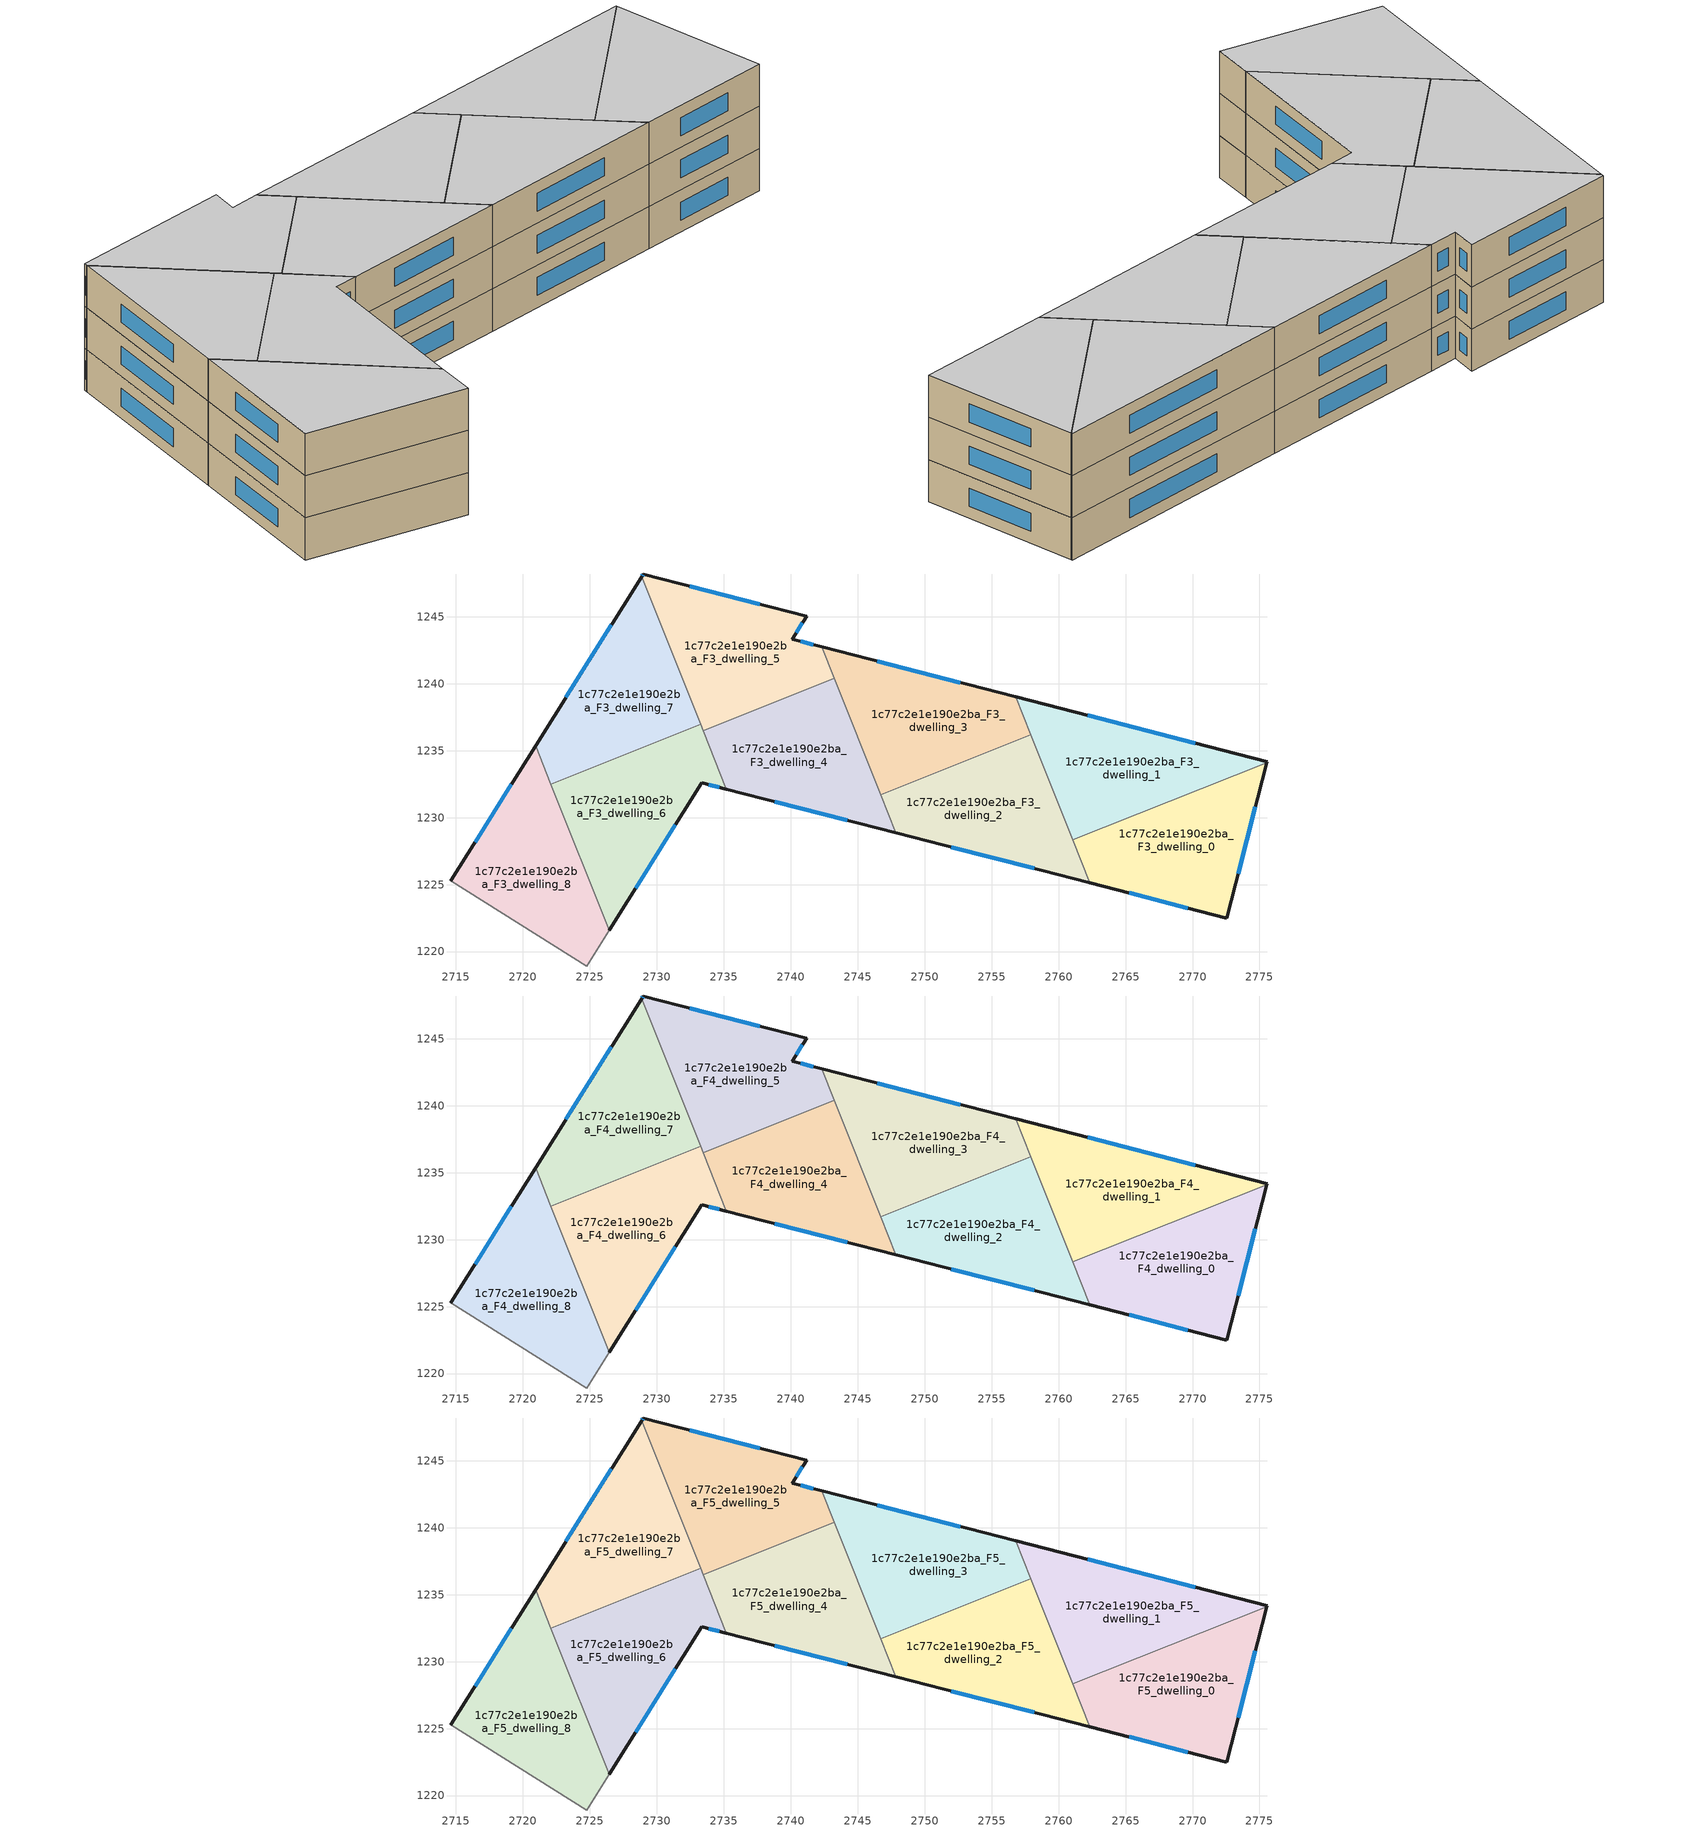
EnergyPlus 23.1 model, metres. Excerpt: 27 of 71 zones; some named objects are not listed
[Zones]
1c77c2e1e190e2ba_F3_dwelling_0
 floor to 1c77c2e1e190e2ba_F2_dwelling_0 (EU_floor_Construction): 2775.56,1234.12 2772.56,1222.5 2762.34,1225.14 2761.06,1228.34 z9
 wall outside (EU_wall_Construction): 2762.34,1225.14 2772.56,1222.5 2775.56,1234.12 z9:12
 wall to 1c77c2e1e190e2ba_F3_dwelling_1 (EU_wall_Construction): 2775.56,1234.12 2761.06,1228.34 z9:12
 wall to 1c77c2e1e190e2ba_F3_dwelling_2 (EU_wall_Construction): 2761.06,1228.34 2762.34,1225.14 z9:12
 window (EU_Window_Construction): 2773.42,1225.82 2774.7,1230.8 / 2765.26,1224.38 2769.64,1223.25 z9.86:11.14
1c77c2e1e190e2ba_F3_dwelling_1
 floor to 1c77c2e1e190e2ba_F2_dwelling_1 (EU_floor_Construction): 2775.57,1234.17 2775.56,1234.12 2761.06,1228.34 2756.81,1239.01 z9
 wall outside (EU_wall_Construction): 2775.56,1234.12 2775.57,1234.17 2756.81,1239.01 z9:12
 wall to 1c77c2e1e190e2ba_F3_dwelling_3 (EU_wall_Construction): 2756.81,1239.01 2757.94,1236.18 z9:12
 wall to 1c77c2e1e190e2ba_F3_dwelling_2 (EU_wall_Construction): 2757.94,1236.18 2761.06,1228.34 z9:12
 window (EU_Window_Construction): 2770.21,1235.55 2762.17,1237.63 z9.86:11.14
1c77c2e1e190e2ba_F3_dwelling_2
 floor to 1c77c2e1e190e2ba_F2_dwelling_2 (EU_floor_Construction): 2757.94,1236.18 2762.34,1225.14 2747.85,1228.87 2746.72,1231.71 z9
 wall outside (EU_wall_Construction): 2747.85,1228.87 2762.34,1225.14 z9:12
 wall to 1c77c2e1e190e2ba_F3_dwelling_3 (EU_wall_Construction): 2757.94,1236.18 2746.72,1231.71 z9:12
 wall to 1c77c2e1e190e2ba_F3_dwelling_4 (EU_wall_Construction): 2746.72,1231.71 2747.85,1228.87 z9:12
 window (EU_Window_Construction): 2751.99,1227.81 2758.2,1226.2 z9.86:11.14
1c77c2e1e190e2ba_F3_dwelling_3
 floor to 1c77c2e1e190e2ba_F2_dwelling_3 (EU_floor_Construction): 2756.81,1239.01 2757.94,1236.18 2746.72,1231.71 2742.31,1242.75 z9
 wall outside (EU_wall_Construction): 2756.81,1239.01 2742.31,1242.75 z9:12
 wall to 1c77c2e1e190e2ba_F3_dwelling_5 (EU_wall_Construction): 2742.31,1242.75 2743.25,1240.41 z9:12
 wall to 1c77c2e1e190e2ba_F3_dwelling_4 (EU_wall_Construction): 2743.25,1240.4 2746.72,1231.71 z9:12
 window (EU_Window_Construction): 2752.67,1240.08 2746.45,1241.68 z9.86:11.14
1c77c2e1e190e2ba_F3_dwelling_4
 floor to 1c77c2e1e190e2ba_F2_dwelling_4 (EU_floor_Construction): 2743.25,1240.41 2747.85,1228.87 2735.2,1232.13 2733.46,1236.5 z9
 wall outside (EU_wall_Construction): 2735.2,1232.13 2747.85,1228.87 z9:12
 wall to 1c77c2e1e190e2ba_F3_dwelling_5 (EU_wall_Construction): 2743.25,1240.41 2733.46,1236.5 z9:12
 wall to 1c77c2e1e190e2ba_F3_dwelling_6 (EU_wall_Construction): 2733.46,1236.5 2735.2,1232.13 z9:12
 window (EU_Window_Construction): 2738.81,1231.2 2744.23,1229.8 z9.86:11.14
1c77c2e1e190e2ba_F3_dwelling_5
 floor to 1c77c2e1e190e2ba_F2_dwelling_5 (EU_floor_Construction): 2741.18,1245.05 2740.1,1243.32 2742.31,1242.75 2743.25,1240.41 2733.46,1236.5 2728.87,1248 2728.99,1248.2 z9
 wall outside (EU_wall_Construction): 2742.31,1242.75 2740.1,1243.32 2741.18,1245.05 2728.99,1248.2 2728.87,1248 z9:12
 wall to 1c77c2e1e190e2ba_F3_dwelling_7 (EU_wall_Construction): 2728.87,1248 2733.27,1236.96 z9:12
 wall to 1c77c2e1e190e2ba_F3_dwelling_6 (EU_wall_Construction): 2733.27,1236.96 2733.46,1236.5 z9:12
 window (EU_Window_Construction): 2741.68,1242.91 2740.73,1243.16 / 2728.95,1248.14 2728.9,1248.06 / 2737.69,1245.95 2732.47,1247.3 / 2740.41,1243.82 2740.87,1244.56 z9.86:11.14
1c77c2e1e190e2ba_F3_dwelling_6
 floor to 1c77c2e1e190e2ba_F2_dwelling_6 (EU_floor_Construction): 2733.27,1236.96 2735.2,1232.13 2733.36,1232.61 2726.45,1221.59 2722.1,1232.5 z9
 wall outside (EU_wall_Construction): 2726.45,1221.59 2733.36,1232.61 2735.2,1232.13 z9:12
 wall to 1c77c2e1e190e2ba_F3_dwelling_7 (EU_wall_Construction): 2733.27,1236.96 2722.1,1232.5 z9:12
 wall to 1c77c2e1e190e2ba_F3_dwelling_8 (EU_wall_Construction): 2722.1,1232.5 2726.45,1221.59 z9:12
 window (EU_Window_Construction): 2733.89,1232.47 2734.67,1232.27 / 2728.42,1224.74 2731.39,1229.46 z9.86:11.14
1c77c2e1e190e2ba_F3_dwelling_7
 floor to 1c77c2e1e190e2ba_F2_dwelling_7 (EU_floor_Construction): 2728.87,1248 2733.27,1236.96 2722.1,1232.5 2720.95,1235.38 z9
 wall outside (EU_wall_Construction): 2728.87,1248 2720.95,1235.38 z9:12
 wall to 1c77c2e1e190e2ba_F3_dwelling_8 (EU_wall_Construction): 2720.95,1235.38 2722.1,1232.5 z9:12
 window (EU_Window_Construction): 2726.61,1244.4 2723.21,1238.99 z9.86:11.14
1c77c2e1e190e2ba_F3_dwelling_8
 floor to 1c77c2e1e190e2ba_F2_dwelling_8 (EU_floor_Construction): 2720.95,1235.38 2726.45,1221.59 2724.78,1218.92 2714.62,1225.3 z9
 wall outside (EU_wall_Construction): 2720.95,1235.38 2714.62,1225.3 z9:12
 wall adiabatic (EU_wall_Construction): 2714.62,1225.3 2724.78,1218.92 2726.45,1221.59 z9:12
 window (EU_Window_Construction): 2719.14,1232.5 2716.43,1228.18 z9.86:11.14
1c77c2e1e190e2ba_F4_dwelling_0
 floor to 1c77c2e1e190e2ba_F3_dwelling_0 (EU_floor_Construction): 2775.56,1234.12 2772.56,1222.5 2762.34,1225.14 2761.06,1228.34 z12
 wall outside (EU_wall_Construction): 2762.34,1225.14 2772.56,1222.5 2775.56,1234.12 z12:15
 wall to 1c77c2e1e190e2ba_F4_dwelling_1 (EU_wall_Construction): 2775.56,1234.12 2761.06,1228.34 z12:15
 wall to 1c77c2e1e190e2ba_F4_dwelling_2 (EU_wall_Construction): 2761.06,1228.34 2762.34,1225.14 z12:15
 window (EU_Window_Construction): 2773.42,1225.82 2774.7,1230.8 / 2765.26,1224.38 2769.64,1223.25 z12.86:14.14
1c77c2e1e190e2ba_F4_dwelling_1
 floor to 1c77c2e1e190e2ba_F3_dwelling_1 (EU_floor_Construction): 2775.57,1234.17 2775.56,1234.12 2761.06,1228.34 2756.81,1239.01 z12
 wall outside (EU_wall_Construction): 2775.56,1234.12 2775.57,1234.17 2756.81,1239.01 z12:15
 wall to 1c77c2e1e190e2ba_F4_dwelling_3 (EU_wall_Construction): 2756.81,1239.01 2757.94,1236.18 z12:15
 wall to 1c77c2e1e190e2ba_F4_dwelling_2 (EU_wall_Construction): 2757.94,1236.18 2761.06,1228.34 z12:15
 window (EU_Window_Construction): 2770.21,1235.55 2762.17,1237.63 z12.86:14.14
1c77c2e1e190e2ba_F4_dwelling_2
 floor to 1c77c2e1e190e2ba_F3_dwelling_2 (EU_floor_Construction): 2757.94,1236.18 2762.34,1225.14 2747.85,1228.87 2746.72,1231.71 z12
 wall outside (EU_wall_Construction): 2747.85,1228.87 2762.34,1225.14 z12:15
 wall to 1c77c2e1e190e2ba_F4_dwelling_3 (EU_wall_Construction): 2757.94,1236.18 2746.72,1231.71 z12:15
 wall to 1c77c2e1e190e2ba_F4_dwelling_4 (EU_wall_Construction): 2746.72,1231.71 2747.85,1228.87 z12:15
 window (EU_Window_Construction): 2751.99,1227.81 2758.2,1226.2 z12.86:14.14
1c77c2e1e190e2ba_F4_dwelling_3
 floor to 1c77c2e1e190e2ba_F3_dwelling_3 (EU_floor_Construction): 2756.81,1239.01 2757.94,1236.18 2746.72,1231.71 2742.31,1242.75 z12
 wall outside (EU_wall_Construction): 2756.81,1239.01 2742.31,1242.75 z12:15
 wall to 1c77c2e1e190e2ba_F4_dwelling_5 (EU_wall_Construction): 2742.31,1242.75 2743.25,1240.41 z12:15
 wall to 1c77c2e1e190e2ba_F4_dwelling_4 (EU_wall_Construction): 2743.25,1240.4 2746.72,1231.71 z12:15
 window (EU_Window_Construction): 2752.67,1240.08 2746.45,1241.68 z12.86:14.14
1c77c2e1e190e2ba_F4_dwelling_4
 floor to 1c77c2e1e190e2ba_F3_dwelling_4 (EU_floor_Construction): 2743.25,1240.41 2747.85,1228.87 2735.2,1232.13 2733.46,1236.5 z12
 wall outside (EU_wall_Construction): 2735.2,1232.13 2747.85,1228.87 z12:15
 wall to 1c77c2e1e190e2ba_F4_dwelling_5 (EU_wall_Construction): 2743.25,1240.41 2733.46,1236.5 z12:15
 wall to 1c77c2e1e190e2ba_F4_dwelling_6 (EU_wall_Construction): 2733.46,1236.5 2735.2,1232.13 z12:15
 window (EU_Window_Construction): 2738.81,1231.2 2744.23,1229.8 z12.86:14.14
1c77c2e1e190e2ba_F4_dwelling_5
 floor to 1c77c2e1e190e2ba_F3_dwelling_5 (EU_floor_Construction): 2741.18,1245.05 2740.1,1243.32 2742.31,1242.75 2743.25,1240.41 2733.46,1236.5 2728.87,1248 2728.99,1248.2 z12
 wall outside (EU_wall_Construction): 2742.31,1242.75 2740.1,1243.32 2741.18,1245.05 2728.99,1248.2 2728.87,1248 z12:15
 wall to 1c77c2e1e190e2ba_F4_dwelling_7 (EU_wall_Construction): 2728.87,1248 2733.27,1236.96 z12:15
 wall to 1c77c2e1e190e2ba_F4_dwelling_6 (EU_wall_Construction): 2733.27,1236.96 2733.46,1236.5 z12:15
 window (EU_Window_Construction): 2741.68,1242.91 2740.73,1243.16 / 2728.95,1248.14 2728.9,1248.06 / 2737.69,1245.95 2732.47,1247.3 / 2740.41,1243.82 2740.87,1244.56 z12.86:14.14
1c77c2e1e190e2ba_F4_dwelling_6
 floor to 1c77c2e1e190e2ba_F3_dwelling_6 (EU_floor_Construction): 2733.27,1236.96 2735.2,1232.13 2733.36,1232.61 2726.45,1221.59 2722.1,1232.5 z12
 wall outside (EU_wall_Construction): 2726.45,1221.59 2733.36,1232.61 2735.2,1232.13 z12:15
 wall to 1c77c2e1e190e2ba_F4_dwelling_7 (EU_wall_Construction): 2733.27,1236.96 2722.1,1232.5 z12:15
 wall to 1c77c2e1e190e2ba_F4_dwelling_8 (EU_wall_Construction): 2722.1,1232.5 2726.45,1221.59 z12:15
 window (EU_Window_Construction): 2733.89,1232.47 2734.67,1232.27 / 2728.42,1224.74 2731.39,1229.46 z12.86:14.14
1c77c2e1e190e2ba_F4_dwelling_7
 floor to 1c77c2e1e190e2ba_F3_dwelling_7 (EU_floor_Construction): 2728.87,1248 2733.27,1236.96 2722.1,1232.5 2720.95,1235.38 z12
 wall outside (EU_wall_Construction): 2728.87,1248 2720.95,1235.38 z12:15
 wall to 1c77c2e1e190e2ba_F4_dwelling_8 (EU_wall_Construction): 2720.95,1235.38 2722.1,1232.5 z12:15
 window (EU_Window_Construction): 2726.61,1244.4 2723.21,1238.99 z12.86:14.14
1c77c2e1e190e2ba_F4_dwelling_8
 floor to 1c77c2e1e190e2ba_F3_dwelling_8 (EU_floor_Construction): 2720.95,1235.38 2726.45,1221.59 2724.78,1218.92 2714.62,1225.3 z12
 wall outside (EU_wall_Construction): 2720.95,1235.38 2714.62,1225.3 z12:15
 wall adiabatic (EU_wall_Construction): 2714.62,1225.3 2724.78,1218.92 2726.45,1221.59 z12:15
 window (EU_Window_Construction): 2719.14,1232.5 2716.43,1228.18 z12.86:14.14
1c77c2e1e190e2ba_F5_dwelling_0
 floor to 1c77c2e1e190e2ba_F4_dwelling_0 (EU_floor_Construction): 2775.56,1234.12 2772.56,1222.5 2762.34,1225.14 2761.06,1228.34 z15
 wall outside (EU_wall_Construction): 2762.34,1225.14 2772.56,1222.5 2775.56,1234.12 z15:18
 wall to 1c77c2e1e190e2ba_F5_dwelling_1 (EU_wall_Construction): 2775.56,1234.12 2761.06,1228.34 z15:18
 wall to 1c77c2e1e190e2ba_F5_dwelling_2 (EU_wall_Construction): 2761.06,1228.34 2762.34,1225.14 z15:18
 window (EU_Window_Construction): 2773.42,1225.82 2774.7,1230.8 / 2765.26,1224.38 2769.64,1223.25 z15.86:17.14
 ceiling to 1c77c2e1e190e2ba_F6_dwelling_0 (EU_floor_Construction): 2772.56,1222.5 2775.56,1234.12 2761.06,1228.34 2762.34,1225.14 z18
1c77c2e1e190e2ba_F5_dwelling_1
 floor to 1c77c2e1e190e2ba_F4_dwelling_1 (EU_floor_Construction): 2775.57,1234.17 2775.56,1234.12 2761.06,1228.34 2756.81,1239.01 z15
 wall outside (EU_wall_Construction): 2775.56,1234.12 2775.57,1234.17 2756.81,1239.01 z15:18
 wall to 1c77c2e1e190e2ba_F5_dwelling_3 (EU_wall_Construction): 2756.81,1239.01 2757.94,1236.18 z15:18
 wall to 1c77c2e1e190e2ba_F5_dwelling_2 (EU_wall_Construction): 2757.94,1236.18 2761.06,1228.34 z15:18
 window (EU_Window_Construction): 2770.21,1235.55 2762.17,1237.63 z15.86:17.14
 ceiling to 1c77c2e1e190e2ba_F6_dwelling_1 (EU_floor_Construction): 2775.56,1234.12 2775.57,1234.17 2756.81,1239.01 2761.06,1228.34 z18
1c77c2e1e190e2ba_F5_dwelling_2
 floor to 1c77c2e1e190e2ba_F4_dwelling_2 (EU_floor_Construction): 2757.94,1236.18 2762.34,1225.14 2747.85,1228.87 2746.72,1231.71 z15
 wall outside (EU_wall_Construction): 2747.85,1228.87 2762.34,1225.14 z15:18
 wall to 1c77c2e1e190e2ba_F5_dwelling_3 (EU_wall_Construction): 2757.94,1236.18 2746.72,1231.71 z15:18
 wall to 1c77c2e1e190e2ba_F5_dwelling_4 (EU_wall_Construction): 2746.72,1231.71 2747.85,1228.87 z15:18
 window (EU_Window_Construction): 2751.99,1227.81 2758.2,1226.2 z15.86:17.14
 ceiling to 1c77c2e1e190e2ba_F6_dwelling_2 (EU_floor_Construction): 2762.34,1225.14 2757.94,1236.18 2746.72,1231.71 2747.85,1228.87 z18
1c77c2e1e190e2ba_F5_dwelling_3
 floor to 1c77c2e1e190e2ba_F4_dwelling_3 (EU_floor_Construction): 2756.81,1239.01 2757.94,1236.18 2746.72,1231.71 2742.31,1242.75 z15
 wall outside (EU_wall_Construction): 2756.81,1239.01 2742.31,1242.75 z15:18
 wall to 1c77c2e1e190e2ba_F5_dwelling_5 (EU_wall_Construction): 2742.31,1242.75 2743.25,1240.41 z15:18
 wall to 1c77c2e1e190e2ba_F5_dwelling_4 (EU_wall_Construction): 2743.25,1240.4 2746.72,1231.71 z15:18
 window (EU_Window_Construction): 2752.67,1240.08 2746.45,1241.68 z15.86:17.14
 ceiling to 1c77c2e1e190e2ba_F6_dwelling_3 (EU_floor_Construction): 2757.94,1236.18 2756.81,1239.01 2742.31,1242.75 2746.72,1231.71 z18
1c77c2e1e190e2ba_F5_dwelling_4
 floor to 1c77c2e1e190e2ba_F4_dwelling_4 (EU_floor_Construction): 2743.25,1240.41 2747.85,1228.87 2735.2,1232.13 2733.46,1236.5 z15
 wall outside (EU_wall_Construction): 2735.2,1232.13 2747.85,1228.87 z15:18
 wall to 1c77c2e1e190e2ba_F5_dwelling_5 (EU_wall_Construction): 2743.25,1240.41 2733.46,1236.5 z15:18
 wall to 1c77c2e1e190e2ba_F5_dwelling_6 (EU_wall_Construction): 2733.46,1236.5 2735.2,1232.13 z15:18
 window (EU_Window_Construction): 2738.81,1231.2 2744.23,1229.8 z15.86:17.14
 ceiling to 1c77c2e1e190e2ba_F6_dwelling_4 (EU_floor_Construction): 2747.85,1228.87 2743.25,1240.41 2733.46,1236.5 2735.2,1232.13 z18
1c77c2e1e190e2ba_F5_dwelling_5
 floor to 1c77c2e1e190e2ba_F4_dwelling_5 (EU_floor_Construction): 2741.18,1245.05 2740.1,1243.32 2742.31,1242.75 2743.25,1240.41 2733.46,1236.5 2728.87,1248 2728.99,1248.2 z15
 wall outside (EU_wall_Construction): 2742.31,1242.75 2740.1,1243.32 2741.18,1245.05 2728.99,1248.2 2728.87,1248 z15:18
 wall to 1c77c2e1e190e2ba_F5_dwelling_7 (EU_wall_Construction): 2728.87,1248 2733.27,1236.96 z15:18
 wall to 1c77c2e1e190e2ba_F5_dwelling_6 (EU_wall_Construction): 2733.27,1236.96 2733.46,1236.5 z15:18
 window (EU_Window_Construction): 2741.68,1242.91 2740.73,1243.16 / 2728.95,1248.14 2728.9,1248.06 / 2737.69,1245.95 2732.47,1247.3 / 2740.41,1243.82 2740.87,1244.56 z15.86:17.14
 ceiling to 1c77c2e1e190e2ba_F6_dwelling_5 (EU_floor_Construction): 2743.25,1240.41 2742.31,1242.75 2740.1,1243.32 2741.18,1245.05 2728.99,1248.2 2728.87,1248 2733.46,1236.5 z18
1c77c2e1e190e2ba_F5_dwelling_6
 floor to 1c77c2e1e190e2ba_F4_dwelling_6 (EU_floor_Construction): 2733.27,1236.96 2735.2,1232.13 2733.36,1232.61 2726.45,1221.59 2722.1,1232.5 z15
 wall outside (EU_wall_Construction): 2726.45,1221.59 2733.36,1232.61 2735.2,1232.13 z15:18
 wall to 1c77c2e1e190e2ba_F5_dwelling_7 (EU_wall_Construction): 2733.27,1236.96 2722.1,1232.5 z15:18
 wall to 1c77c2e1e190e2ba_F5_dwelling_8 (EU_wall_Construction): 2722.1,1232.5 2726.45,1221.59 z15:18
 window (EU_Window_Construction): 2733.89,1232.47 2734.67,1232.27 / 2728.42,1224.74 2731.39,1229.46 z15.86:17.14
 ceiling to 1c77c2e1e190e2ba_F6_dwelling_6 (EU_floor_Construction): 2726.45,1221.59 2733.36,1232.61 2735.2,1232.13 2733.27,1236.96 2722.1,1232.5 z18
1c77c2e1e190e2ba_F5_dwelling_7
 floor to 1c77c2e1e190e2ba_F4_dwelling_7 (EU_floor_Construction): 2728.87,1248 2733.27,1236.96 2722.1,1232.5 2720.95,1235.38 z15
 wall outside (EU_wall_Construction): 2728.87,1248 2720.95,1235.38 z15:18
 wall to 1c77c2e1e190e2ba_F5_dwelling_8 (EU_wall_Construction): 2720.95,1235.38 2722.1,1232.5 z15:18
 window (EU_Window_Construction): 2726.61,1244.4 2723.21,1238.99 z15.86:17.14
 ceiling to 1c77c2e1e190e2ba_F6_dwelling_7 (EU_floor_Construction): 2733.27,1236.96 2728.87,1248 2720.95,1235.38 2722.1,1232.5 z18
1c77c2e1e190e2ba_F5_dwelling_8
 floor to 1c77c2e1e190e2ba_F4_dwelling_8 (EU_floor_Construction): 2720.95,1235.38 2726.45,1221.59 2724.78,1218.92 2714.62,1225.3 z15
 wall outside (EU_wall_Construction): 2720.95,1235.38 2714.62,1225.3 z15:18
 wall adiabatic (EU_wall_Construction): 2714.62,1225.3 2724.78,1218.92 2726.45,1221.59 z15:18
 window (EU_Window_Construction): 2719.14,1232.5 2716.43,1228.18 z15.86:17.14
 ceiling to 1c77c2e1e190e2ba_F6_dwelling_8 (EU_floor_Construction): 2724.78,1218.92 2726.45,1221.59 2720.95,1235.38 2714.62,1225.3 z18
[Building]
EU S2 Campaign: North Axis=0; Terrain=City; Solar Distribution=FullExterior
[Site:Location]
Helsinki-Vantaa.AP: Latitude=60.317; Longitude=24.963; Time Zone=2; Elevation=54.6
[SizingPeriod:WeatherFileDays]
AnnualSizingPeriod: Begin Month=1; Begin Day of Month=1; End Month=12; End Day of Month=31; Day of Week for Start Day=Monday; Use Weather File Daylight Saving Period=No; Use Weather File Rain and Snow Indicators=No
[MATERIAL]
EU_InternalMass_Material: Roughness=MediumRough; Thickness=0.1; Conductivity=1; Density=1800; Specific Heat=900; Thermal Absorptance=0.9; Solar Absorptance=0.7; Visible Absorptance=0.7
[MATERIAL:NOMASS] Roughness=MediumRough; Thermal Absorptance=0.9; Solar Absorptance=0.7; Visible Absorptance=0.7
Name | Thermal Resistance
EU_wall_NoMass | 5.91765
EU_floor_NoMass | 6.2875
[WINDOWMATERIAL:SIMPLEGLAZINGSYSTEM]
EU_Window_SimpleGlazing: UFactor=0.994035; Solar Heat Gain Coefficient=0.7; Visible Transmittance=0.7
[CONSTRUCTION]
EU_wall_Construction: EU_wall_NoMass
EU_floor_Construction: EU_floor_NoMass
EU_Window_Construction: EU_Window_SimpleGlazing
EU_InternalMass_Construction: EU_InternalMass_Material
[ZONE] Type=1; Multiplier=1; Ceiling Height=autocalculate; Floor Area=autocalculate; Part of Total Floor Area=Yes
Name | Volume
1c77c2e1e190e2ba_F3_dwelling_0; 1c77c2e1e190e2ba_F4_dwelling_0; 1c77c2e1e190e2ba_F5_dwelling_0 | 270.63
1c77c2e1e190e2ba_F3_dwelling_1; 1c77c2e1e190e2ba_F4_dwelling_1; 1c77c2e1e190e2ba_F5_dwelling_1 | 270.594
1c77c2e1e190e2ba_F3_dwelling_2; 1c77c2e1e190e2ba_F4_dwelling_2; 1c77c2e1e190e2ba_F5_dwelling_2; 1c77c2e1e190e2ba_F3_dwelling_5; 1c77c2e1e190e2ba_F4_dwelling_5; 1c77c2e1e190e2ba_F5_dwelling_5 | 270.639
1c77c2e1e190e2ba_F3_dwelling_3; 1c77c2e1e190e2ba_F4_dwelling_3; 1c77c2e1e190e2ba_F5_dwelling_3 | 270.628
1c77c2e1e190e2ba_F3_dwelling_4; 1c77c2e1e190e2ba_F4_dwelling_4; 1c77c2e1e190e2ba_F5_dwelling_4 | 270.652
1c77c2e1e190e2ba_F3_dwelling_6; 1c77c2e1e190e2ba_F4_dwelling_6; 1c77c2e1e190e2ba_F5_dwelling_6 | 270.593
1c77c2e1e190e2ba_F3_dwelling_7; 1c77c2e1e190e2ba_F4_dwelling_7; 1c77c2e1e190e2ba_F5_dwelling_7 | 270.625
1c77c2e1e190e2ba_F3_dwelling_8; 1c77c2e1e190e2ba_F4_dwelling_8; 1c77c2e1e190e2ba_F5_dwelling_8 | 270.643
[INTERNALMASS] Construction=EU_InternalMass_Construction
Name | Zone or ZoneList | Surface Area
1c77c2e1e190e2ba_F3_dwelling_0_EU_InternalMass | 1c77c2e1e190e2ba_F3_dwelling_0 | 90.2136
1c77c2e1e190e2ba_F3_dwelling_1_EU_InternalMass | 1c77c2e1e190e2ba_F3_dwelling_1 | 90.1972
1c77c2e1e190e2ba_F3_dwelling_2_EU_InternalMass | 1c77c2e1e190e2ba_F3_dwelling_2 | 90.2136
1c77c2e1e190e2ba_F3_dwelling_3_EU_InternalMass | 1c77c2e1e190e2ba_F3_dwelling_3 | 90.2086
1c77c2e1e190e2ba_F3_dwelling_4_EU_InternalMass | 1c77c2e1e190e2ba_F3_dwelling_4 | 90.2159
1c77c2e1e190e2ba_F3_dwelling_5_EU_InternalMass | 1c77c2e1e190e2ba_F3_dwelling_5 | 90.2165
1c77c2e1e190e2ba_F3_dwelling_6_EU_InternalMass | 1c77c2e1e190e2ba_F3_dwelling_6 | 90.1992
1c77c2e1e190e2ba_F3_dwelling_7_EU_InternalMass | 1c77c2e1e190e2ba_F3_dwelling_7 | 90.2086
1c77c2e1e190e2ba_F3_dwelling_8_EU_InternalMass | 1c77c2e1e190e2ba_F3_dwelling_8 | 90.2142
1c77c2e1e190e2ba_F4_dwelling_0_EU_InternalMass | 1c77c2e1e190e2ba_F4_dwelling_0 | 90.2136
1c77c2e1e190e2ba_F4_dwelling_1_EU_InternalMass | 1c77c2e1e190e2ba_F4_dwelling_1 | 90.1972
1c77c2e1e190e2ba_F4_dwelling_2_EU_InternalMass | 1c77c2e1e190e2ba_F4_dwelling_2 | 90.2136
1c77c2e1e190e2ba_F4_dwelling_3_EU_InternalMass | 1c77c2e1e190e2ba_F4_dwelling_3 | 90.2086
1c77c2e1e190e2ba_F4_dwelling_4_EU_InternalMass | 1c77c2e1e190e2ba_F4_dwelling_4 | 90.2159
1c77c2e1e190e2ba_F4_dwelling_5_EU_InternalMass | 1c77c2e1e190e2ba_F4_dwelling_5 | 90.2165
1c77c2e1e190e2ba_F4_dwelling_6_EU_InternalMass | 1c77c2e1e190e2ba_F4_dwelling_6 | 90.1992
1c77c2e1e190e2ba_F4_dwelling_7_EU_InternalMass | 1c77c2e1e190e2ba_F4_dwelling_7 | 90.2086
1c77c2e1e190e2ba_F4_dwelling_8_EU_InternalMass | 1c77c2e1e190e2ba_F4_dwelling_8 | 90.2142
1c77c2e1e190e2ba_F5_dwelling_0_EU_InternalMass | 1c77c2e1e190e2ba_F5_dwelling_0 | 90.2136
1c77c2e1e190e2ba_F5_dwelling_1_EU_InternalMass | 1c77c2e1e190e2ba_F5_dwelling_1 | 90.1972
1c77c2e1e190e2ba_F5_dwelling_2_EU_InternalMass | 1c77c2e1e190e2ba_F5_dwelling_2 | 90.2136
1c77c2e1e190e2ba_F5_dwelling_3_EU_InternalMass | 1c77c2e1e190e2ba_F5_dwelling_3 | 90.2086
1c77c2e1e190e2ba_F5_dwelling_4_EU_InternalMass | 1c77c2e1e190e2ba_F5_dwelling_4 | 90.2159
1c77c2e1e190e2ba_F5_dwelling_5_EU_InternalMass | 1c77c2e1e190e2ba_F5_dwelling_5 | 90.2165
1c77c2e1e190e2ba_F5_dwelling_6_EU_InternalMass | 1c77c2e1e190e2ba_F5_dwelling_6 | 90.1992
1c77c2e1e190e2ba_F5_dwelling_7_EU_InternalMass | 1c77c2e1e190e2ba_F5_dwelling_7 | 90.2086
1c77c2e1e190e2ba_F5_dwelling_8_EU_InternalMass | 1c77c2e1e190e2ba_F5_dwelling_8 | 90.2142
[OTHEREQUIPMENT] Fuel Type=Electricity; Design Level Calculation Method=Watts/Area; Power per Zone Floor Area=1; Fraction Latent=0; Fraction Radiant=0; Fraction Lost=0; Carbon Dioxide Generation Rate=0; EndUse Subcategory=EU_Step8_InternalGains
Name | Zone or ZoneList or Space or SpaceList | Schedule
EU_Step8_InternalGain_1c77c2e1e190e2ba_F3_dwelling_0_f000 | 1c77c2e1e190e2ba_F3_dwelling_0 | EU_Step8_GainSchedule_1c77c2e1e190e2ba_F3_dwelling_0_f000
EU_Step8_InternalGain_1c77c2e1e190e2ba_F3_dwelling_1_f000 | 1c77c2e1e190e2ba_F3_dwelling_1 | EU_Step8_GainSchedule_1c77c2e1e190e2ba_F3_dwelling_1_f000
EU_Step8_InternalGain_1c77c2e1e190e2ba_F3_dwelling_2_f000 | 1c77c2e1e190e2ba_F3_dwelling_2 | EU_Step8_GainSchedule_1c77c2e1e190e2ba_F3_dwelling_2_f000
EU_Step8_InternalGain_1c77c2e1e190e2ba_F3_dwelling_3_f000 | 1c77c2e1e190e2ba_F3_dwelling_3 | EU_Step8_GainSchedule_1c77c2e1e190e2ba_F3_dwelling_3_f000
EU_Step8_InternalGain_1c77c2e1e190e2ba_F3_dwelling_4_f000 | 1c77c2e1e190e2ba_F3_dwelling_4 | EU_Step8_GainSchedule_1c77c2e1e190e2ba_F3_dwelling_4_f000
EU_Step8_InternalGain_1c77c2e1e190e2ba_F3_dwelling_5_f000 | 1c77c2e1e190e2ba_F3_dwelling_5 | EU_Step8_GainSchedule_1c77c2e1e190e2ba_F3_dwelling_5_f000
EU_Step8_InternalGain_1c77c2e1e190e2ba_F3_dwelling_6_f000 | 1c77c2e1e190e2ba_F3_dwelling_6 | EU_Step8_GainSchedule_1c77c2e1e190e2ba_F3_dwelling_6_f000
EU_Step8_InternalGain_1c77c2e1e190e2ba_F3_dwelling_7_f000 | 1c77c2e1e190e2ba_F3_dwelling_7 | EU_Step8_GainSchedule_1c77c2e1e190e2ba_F3_dwelling_7_f000
EU_Step8_InternalGain_1c77c2e1e190e2ba_F3_dwelling_8_f000 | 1c77c2e1e190e2ba_F3_dwelling_8 | EU_Step8_GainSchedule_1c77c2e1e190e2ba_F3_dwelling_8_f000
EU_Step8_InternalGain_1c77c2e1e190e2ba_F4_dwelling_0_f000 | 1c77c2e1e190e2ba_F4_dwelling_0 | EU_Step8_GainSchedule_1c77c2e1e190e2ba_F4_dwelling_0_f000
EU_Step8_InternalGain_1c77c2e1e190e2ba_F4_dwelling_1_f000 | 1c77c2e1e190e2ba_F4_dwelling_1 | EU_Step8_GainSchedule_1c77c2e1e190e2ba_F4_dwelling_1_f000
EU_Step8_InternalGain_1c77c2e1e190e2ba_F4_dwelling_2_f000 | 1c77c2e1e190e2ba_F4_dwelling_2 | EU_Step8_GainSchedule_1c77c2e1e190e2ba_F4_dwelling_2_f000
EU_Step8_InternalGain_1c77c2e1e190e2ba_F4_dwelling_3_f000 | 1c77c2e1e190e2ba_F4_dwelling_3 | EU_Step8_GainSchedule_1c77c2e1e190e2ba_F4_dwelling_3_f000
EU_Step8_InternalGain_1c77c2e1e190e2ba_F4_dwelling_4_f000 | 1c77c2e1e190e2ba_F4_dwelling_4 | EU_Step8_GainSchedule_1c77c2e1e190e2ba_F4_dwelling_4_f000
EU_Step8_InternalGain_1c77c2e1e190e2ba_F4_dwelling_5_f000 | 1c77c2e1e190e2ba_F4_dwelling_5 | EU_Step8_GainSchedule_1c77c2e1e190e2ba_F4_dwelling_5_f000
EU_Step8_InternalGain_1c77c2e1e190e2ba_F4_dwelling_6_f000 | 1c77c2e1e190e2ba_F4_dwelling_6 | EU_Step8_GainSchedule_1c77c2e1e190e2ba_F4_dwelling_6_f000
EU_Step8_InternalGain_1c77c2e1e190e2ba_F4_dwelling_7_f000 | 1c77c2e1e190e2ba_F4_dwelling_7 | EU_Step8_GainSchedule_1c77c2e1e190e2ba_F4_dwelling_7_f000
EU_Step8_InternalGain_1c77c2e1e190e2ba_F4_dwelling_8_f000 | 1c77c2e1e190e2ba_F4_dwelling_8 | EU_Step8_GainSchedule_1c77c2e1e190e2ba_F4_dwelling_8_f000
EU_Step8_InternalGain_1c77c2e1e190e2ba_F5_dwelling_0_f000 | 1c77c2e1e190e2ba_F5_dwelling_0 | EU_Step8_GainSchedule_1c77c2e1e190e2ba_F5_dwelling_0_f000
EU_Step8_InternalGain_1c77c2e1e190e2ba_F5_dwelling_1_f000 | 1c77c2e1e190e2ba_F5_dwelling_1 | EU_Step8_GainSchedule_1c77c2e1e190e2ba_F5_dwelling_1_f000
EU_Step8_InternalGain_1c77c2e1e190e2ba_F5_dwelling_2_f000 | 1c77c2e1e190e2ba_F5_dwelling_2 | EU_Step8_GainSchedule_1c77c2e1e190e2ba_F5_dwelling_2_f000
EU_Step8_InternalGain_1c77c2e1e190e2ba_F5_dwelling_3_f000 | 1c77c2e1e190e2ba_F5_dwelling_3 | EU_Step8_GainSchedule_1c77c2e1e190e2ba_F5_dwelling_3_f000
EU_Step8_InternalGain_1c77c2e1e190e2ba_F5_dwelling_4_f000 | 1c77c2e1e190e2ba_F5_dwelling_4 | EU_Step8_GainSchedule_1c77c2e1e190e2ba_F5_dwelling_4_f000
EU_Step8_InternalGain_1c77c2e1e190e2ba_F5_dwelling_5_f000 | 1c77c2e1e190e2ba_F5_dwelling_5 | EU_Step8_GainSchedule_1c77c2e1e190e2ba_F5_dwelling_5_f000
EU_Step8_InternalGain_1c77c2e1e190e2ba_F5_dwelling_6_f000 | 1c77c2e1e190e2ba_F5_dwelling_6 | EU_Step8_GainSchedule_1c77c2e1e190e2ba_F5_dwelling_6_f000
EU_Step8_InternalGain_1c77c2e1e190e2ba_F5_dwelling_7_f000 | 1c77c2e1e190e2ba_F5_dwelling_7 | EU_Step8_GainSchedule_1c77c2e1e190e2ba_F5_dwelling_7_f000
EU_Step8_InternalGain_1c77c2e1e190e2ba_F5_dwelling_8_f000 | 1c77c2e1e190e2ba_F5_dwelling_8 | EU_Step8_GainSchedule_1c77c2e1e190e2ba_F5_dwelling_8_f000
[ZONEVENTILATION:DESIGNFLOWRATE] Schedule=EU_AlwaysOn; Design Flow Rate Calculation Method=AirChanges/Hour; Air Changes per Hour=0.596421; Ventilation Type=Natural; Fan Pressure Rise=0; Fan Total Efficiency=1; Constant Term Coefficient=1; Temperature Term Coefficient=0; Velocity Term Coefficient=0; Velocity Squared Term Coefficient=0; Minimum Indoor Temperature=-100; Maximum Indoor Temperature=100; Delta Temperature=-100; Minimum Outdoor Temperature=-100; Maximum Outdoor Temperature=100; Maximum Wind Speed=40
Name | Zone or ZoneList or Space or SpaceList
EU_ConstantAir_1c77c2e1e190e2ba_F3_dwelling_0 | 1c77c2e1e190e2ba_F3_dwelling_0
EU_ConstantAir_1c77c2e1e190e2ba_F3_dwelling_1 | 1c77c2e1e190e2ba_F3_dwelling_1
EU_ConstantAir_1c77c2e1e190e2ba_F3_dwelling_2 | 1c77c2e1e190e2ba_F3_dwelling_2
EU_ConstantAir_1c77c2e1e190e2ba_F3_dwelling_3 | 1c77c2e1e190e2ba_F3_dwelling_3
EU_ConstantAir_1c77c2e1e190e2ba_F3_dwelling_4 | 1c77c2e1e190e2ba_F3_dwelling_4
EU_ConstantAir_1c77c2e1e190e2ba_F3_dwelling_5 | 1c77c2e1e190e2ba_F3_dwelling_5
EU_ConstantAir_1c77c2e1e190e2ba_F3_dwelling_6 | 1c77c2e1e190e2ba_F3_dwelling_6
EU_ConstantAir_1c77c2e1e190e2ba_F3_dwelling_7 | 1c77c2e1e190e2ba_F3_dwelling_7
EU_ConstantAir_1c77c2e1e190e2ba_F3_dwelling_8 | 1c77c2e1e190e2ba_F3_dwelling_8
EU_ConstantAir_1c77c2e1e190e2ba_F4_dwelling_0 | 1c77c2e1e190e2ba_F4_dwelling_0
EU_ConstantAir_1c77c2e1e190e2ba_F4_dwelling_1 | 1c77c2e1e190e2ba_F4_dwelling_1
EU_ConstantAir_1c77c2e1e190e2ba_F4_dwelling_2 | 1c77c2e1e190e2ba_F4_dwelling_2
EU_ConstantAir_1c77c2e1e190e2ba_F4_dwelling_3 | 1c77c2e1e190e2ba_F4_dwelling_3
EU_ConstantAir_1c77c2e1e190e2ba_F4_dwelling_4 | 1c77c2e1e190e2ba_F4_dwelling_4
EU_ConstantAir_1c77c2e1e190e2ba_F4_dwelling_5 | 1c77c2e1e190e2ba_F4_dwelling_5
EU_ConstantAir_1c77c2e1e190e2ba_F4_dwelling_6 | 1c77c2e1e190e2ba_F4_dwelling_6
EU_ConstantAir_1c77c2e1e190e2ba_F4_dwelling_7 | 1c77c2e1e190e2ba_F4_dwelling_7
EU_ConstantAir_1c77c2e1e190e2ba_F4_dwelling_8 | 1c77c2e1e190e2ba_F4_dwelling_8
EU_ConstantAir_1c77c2e1e190e2ba_F5_dwelling_0 | 1c77c2e1e190e2ba_F5_dwelling_0
EU_ConstantAir_1c77c2e1e190e2ba_F5_dwelling_1 | 1c77c2e1e190e2ba_F5_dwelling_1
EU_ConstantAir_1c77c2e1e190e2ba_F5_dwelling_2 | 1c77c2e1e190e2ba_F5_dwelling_2
EU_ConstantAir_1c77c2e1e190e2ba_F5_dwelling_3 | 1c77c2e1e190e2ba_F5_dwelling_3
EU_ConstantAir_1c77c2e1e190e2ba_F5_dwelling_4 | 1c77c2e1e190e2ba_F5_dwelling_4
EU_ConstantAir_1c77c2e1e190e2ba_F5_dwelling_5 | 1c77c2e1e190e2ba_F5_dwelling_5
EU_ConstantAir_1c77c2e1e190e2ba_F5_dwelling_6 | 1c77c2e1e190e2ba_F5_dwelling_6
EU_ConstantAir_1c77c2e1e190e2ba_F5_dwelling_7 | 1c77c2e1e190e2ba_F5_dwelling_7
EU_ConstantAir_1c77c2e1e190e2ba_F5_dwelling_8 | 1c77c2e1e190e2ba_F5_dwelling_8
[HVACTEMPLATE:ZONE:IDEALLOADSAIRSYSTEM] System Availability Schedule=EU_AlwaysOn; Maximum Heating Supply Air Temperature=50; Minimum Cooling Supply Air Temperature=13; Maximum Heating Supply Air Humidity Ratio=0.0156; Minimum Cooling Supply Air Humidity Ratio=0.0077; Heating Limit=NoLimit; Cooling Limit=NoLimit; Heating Availability Schedule=EU_AlwaysOn; Cooling Availability Schedule=EU_CoolingOff; Dehumidification Control Type=ConstantSensibleHeatRatio; Cooling Sensible Heat Ratio=0.7; Dehumidification Setpoint=60; Humidification Control Type=None; Humidification Setpoint=30; Outdoor Air Method=None; Outdoor Air Flow Rate per Person=0.00944; Outdoor Air Flow Rate per Zone Floor Area=0; Outdoor Air Flow Rate per Zone=0; Demand Controlled Ventilation Type=None; Outdoor Air Economizer Type=NoEconomizer; Heat Recovery Type=None; Sensible Heat Recovery Effectiveness=0.7; Latent Heat Recovery Effectiveness=0.65
Name | Template Thermostat
1c77c2e1e190e2ba_F3_dwelling_0 | EU_HeatOnly_1c77c2e1e190e2ba_F3_dwelling_0
1c77c2e1e190e2ba_F3_dwelling_1 | EU_HeatOnly_1c77c2e1e190e2ba_F3_dwelling_1
1c77c2e1e190e2ba_F3_dwelling_2 | EU_HeatOnly_1c77c2e1e190e2ba_F3_dwelling_2
1c77c2e1e190e2ba_F3_dwelling_3 | EU_HeatOnly_1c77c2e1e190e2ba_F3_dwelling_3
1c77c2e1e190e2ba_F3_dwelling_4 | EU_HeatOnly_1c77c2e1e190e2ba_F3_dwelling_4
1c77c2e1e190e2ba_F3_dwelling_5 | EU_HeatOnly_1c77c2e1e190e2ba_F3_dwelling_5
1c77c2e1e190e2ba_F3_dwelling_6 | EU_HeatOnly_1c77c2e1e190e2ba_F3_dwelling_6
1c77c2e1e190e2ba_F3_dwelling_7 | EU_HeatOnly_1c77c2e1e190e2ba_F3_dwelling_7
1c77c2e1e190e2ba_F3_dwelling_8 | EU_HeatOnly_1c77c2e1e190e2ba_F3_dwelling_8
1c77c2e1e190e2ba_F4_dwelling_0 | EU_HeatOnly_1c77c2e1e190e2ba_F4_dwelling_0
1c77c2e1e190e2ba_F4_dwelling_1 | EU_HeatOnly_1c77c2e1e190e2ba_F4_dwelling_1
1c77c2e1e190e2ba_F4_dwelling_2 | EU_HeatOnly_1c77c2e1e190e2ba_F4_dwelling_2
1c77c2e1e190e2ba_F4_dwelling_3 | EU_HeatOnly_1c77c2e1e190e2ba_F4_dwelling_3
1c77c2e1e190e2ba_F4_dwelling_4 | EU_HeatOnly_1c77c2e1e190e2ba_F4_dwelling_4
1c77c2e1e190e2ba_F4_dwelling_5 | EU_HeatOnly_1c77c2e1e190e2ba_F4_dwelling_5
1c77c2e1e190e2ba_F4_dwelling_6 | EU_HeatOnly_1c77c2e1e190e2ba_F4_dwelling_6
1c77c2e1e190e2ba_F4_dwelling_7 | EU_HeatOnly_1c77c2e1e190e2ba_F4_dwelling_7
1c77c2e1e190e2ba_F4_dwelling_8 | EU_HeatOnly_1c77c2e1e190e2ba_F4_dwelling_8
1c77c2e1e190e2ba_F5_dwelling_0 | EU_HeatOnly_1c77c2e1e190e2ba_F5_dwelling_0
1c77c2e1e190e2ba_F5_dwelling_1 | EU_HeatOnly_1c77c2e1e190e2ba_F5_dwelling_1
1c77c2e1e190e2ba_F5_dwelling_2 | EU_HeatOnly_1c77c2e1e190e2ba_F5_dwelling_2
1c77c2e1e190e2ba_F5_dwelling_3 | EU_HeatOnly_1c77c2e1e190e2ba_F5_dwelling_3
1c77c2e1e190e2ba_F5_dwelling_4 | EU_HeatOnly_1c77c2e1e190e2ba_F5_dwelling_4
1c77c2e1e190e2ba_F5_dwelling_5 | EU_HeatOnly_1c77c2e1e190e2ba_F5_dwelling_5
1c77c2e1e190e2ba_F5_dwelling_6 | EU_HeatOnly_1c77c2e1e190e2ba_F5_dwelling_6
1c77c2e1e190e2ba_F5_dwelling_7 | EU_HeatOnly_1c77c2e1e190e2ba_F5_dwelling_7
1c77c2e1e190e2ba_F5_dwelling_8 | EU_HeatOnly_1c77c2e1e190e2ba_F5_dwelling_8
[SIZING:ZONE] Zone Cooling Design Supply Air Temperature Input Method=SupplyAirTemperature; Zone Cooling Design Supply Air Temperature=13; Zone Heating Design Supply Air Temperature Input Method=SupplyAirTemperature; Zone Heating Design Supply Air Temperature=50; Zone Cooling Design Supply Air Humidity Ratio=0.008; Zone Heating Design Supply Air Humidity Ratio=0.008; Cooling Design Air Flow Method=DesignDay; Cooling Design Air Flow Rate=0; Cooling Minimum Air Flow per Zone Floor Area=0.000762; Cooling Minimum Air Flow=0; Cooling Minimum Air Flow Fraction=0.2; Heating Design Air Flow Method=DesignDay; Heating Design Air Flow Rate=0; Heating Maximum Air Flow per Zone Floor Area=0.002032; Heating Maximum Air Flow=0.141576; Heating Maximum Air Flow Fraction=0.3; Account for Dedicated Outdoor Air System=No; Dedicated Outdoor Air System Control Strategy=NeutralSupplyAir; Dedicated Outdoor Air Low Setpoint Temperature for Design=autosize; Dedicated Outdoor Air High Setpoint Temperature for Design=autosize; Zone Load Sizing Method=Sensible Load Only No Latent Load; Zone Latent Cooling Design Supply Air Humidity Ratio Input Method=HumidityRatioDifference; Zone Cooling Design Supply Air Humidity Ratio Difference=0.005; Zone Latent Heating Design Supply Air Humidity Ratio Input Method=HumidityRatioDifference; Zone Humidification Design Supply Air Humidity Ratio Difference=0.005
1c77c2e1e190e2ba_F3_dwelling_0; 1c77c2e1e190e2ba_F3_dwelling_1; 1c77c2e1e190e2ba_F3_dwelling_2; 1c77c2e1e190e2ba_F3_dwelling_3; 1c77c2e1e190e2ba_F3_dwelling_4; 1c77c2e1e190e2ba_F3_dwelling_5; 1c77c2e1e190e2ba_F3_dwelling_6; 1c77c2e1e190e2ba_F3_dwelling_7; 1c77c2e1e190e2ba_F3_dwelling_8; 1c77c2e1e190e2ba_F4_dwelling_0; 1c77c2e1e190e2ba_F4_dwelling_1; 1c77c2e1e190e2ba_F4_dwelling_2; 1c77c2e1e190e2ba_F4_dwelling_3; 1c77c2e1e190e2ba_F4_dwelling_4; 1c77c2e1e190e2ba_F4_dwelling_5; 1c77c2e1e190e2ba_F4_dwelling_6; 1c77c2e1e190e2ba_F4_dwelling_7; 1c77c2e1e190e2ba_F4_dwelling_8; 1c77c2e1e190e2ba_F5_dwelling_0; 1c77c2e1e190e2ba_F5_dwelling_1; 1c77c2e1e190e2ba_F5_dwelling_2; 1c77c2e1e190e2ba_F5_dwelling_3; 1c77c2e1e190e2ba_F5_dwelling_4; 1c77c2e1e190e2ba_F5_dwelling_5; 1c77c2e1e190e2ba_F5_dwelling_6; 1c77c2e1e190e2ba_F5_dwelling_7; 1c77c2e1e190e2ba_F5_dwelling_8
[SCHEDULE:CONSTANT]
Name | Hourly Value
EU_AlwaysOn | 1
EU_CoolingOff | 0
[SCHEDULE:FILE] Column Number=1; Rows to Skip at Top=0; Number of Hours of Data=8760; Column Separator=Comma; Interpolate to Timestep=No; Minutes per Item=60; Adjust Schedule for Daylight Savings=Yes
Name | File
EU_Step8_GainSchedule_1c77c2e1e190e2ba_F3_dwelling_0_f000 | ../../schedules/1c77c2e1e190e2ba/1c77c2e1e190e2ba_F3_dwelling_0_f000_gain.csv
EU_Step8_GainSchedule_1c77c2e1e190e2ba_F3_dwelling_1_f000 | ../../schedules/1c77c2e1e190e2ba/1c77c2e1e190e2ba_F3_dwelling_1_f000_gain.csv
EU_Step8_GainSchedule_1c77c2e1e190e2ba_F3_dwelling_2_f000 | ../../schedules/1c77c2e1e190e2ba/1c77c2e1e190e2ba_F3_dwelling_2_f000_gain.csv
EU_Step8_GainSchedule_1c77c2e1e190e2ba_F3_dwelling_3_f000 | ../../schedules/1c77c2e1e190e2ba/1c77c2e1e190e2ba_F3_dwelling_3_f000_gain.csv
EU_Step8_GainSchedule_1c77c2e1e190e2ba_F3_dwelling_4_f000 | ../../schedules/1c77c2e1e190e2ba/1c77c2e1e190e2ba_F3_dwelling_4_f000_gain.csv
EU_Step8_GainSchedule_1c77c2e1e190e2ba_F3_dwelling_5_f000 | ../../schedules/1c77c2e1e190e2ba/1c77c2e1e190e2ba_F3_dwelling_5_f000_gain.csv
EU_Step8_GainSchedule_1c77c2e1e190e2ba_F3_dwelling_6_f000 | ../../schedules/1c77c2e1e190e2ba/1c77c2e1e190e2ba_F3_dwelling_6_f000_gain.csv
EU_Step8_GainSchedule_1c77c2e1e190e2ba_F3_dwelling_7_f000 | ../../schedules/1c77c2e1e190e2ba/1c77c2e1e190e2ba_F3_dwelling_7_f000_gain.csv
EU_Step8_GainSchedule_1c77c2e1e190e2ba_F3_dwelling_8_f000 | ../../schedules/1c77c2e1e190e2ba/1c77c2e1e190e2ba_F3_dwelling_8_f000_gain.csv
EU_Step8_GainSchedule_1c77c2e1e190e2ba_F4_dwelling_0_f000 | ../../schedules/1c77c2e1e190e2ba/1c77c2e1e190e2ba_F4_dwelling_0_f000_gain.csv
EU_Step8_GainSchedule_1c77c2e1e190e2ba_F4_dwelling_1_f000 | ../../schedules/1c77c2e1e190e2ba/1c77c2e1e190e2ba_F4_dwelling_1_f000_gain.csv
EU_Step8_GainSchedule_1c77c2e1e190e2ba_F4_dwelling_2_f000 | ../../schedules/1c77c2e1e190e2ba/1c77c2e1e190e2ba_F4_dwelling_2_f000_gain.csv
EU_Step8_GainSchedule_1c77c2e1e190e2ba_F4_dwelling_3_f000 | ../../schedules/1c77c2e1e190e2ba/1c77c2e1e190e2ba_F4_dwelling_3_f000_gain.csv
EU_Step8_GainSchedule_1c77c2e1e190e2ba_F4_dwelling_4_f000 | ../../schedules/1c77c2e1e190e2ba/1c77c2e1e190e2ba_F4_dwelling_4_f000_gain.csv
EU_Step8_GainSchedule_1c77c2e1e190e2ba_F4_dwelling_5_f000 | ../../schedules/1c77c2e1e190e2ba/1c77c2e1e190e2ba_F4_dwelling_5_f000_gain.csv
EU_Step8_GainSchedule_1c77c2e1e190e2ba_F4_dwelling_6_f000 | ../../schedules/1c77c2e1e190e2ba/1c77c2e1e190e2ba_F4_dwelling_6_f000_gain.csv
EU_Step8_GainSchedule_1c77c2e1e190e2ba_F4_dwelling_7_f000 | ../../schedules/1c77c2e1e190e2ba/1c77c2e1e190e2ba_F4_dwelling_7_f000_gain.csv
EU_Step8_GainSchedule_1c77c2e1e190e2ba_F4_dwelling_8_f000 | ../../schedules/1c77c2e1e190e2ba/1c77c2e1e190e2ba_F4_dwelling_8_f000_gain.csv
EU_Step8_GainSchedule_1c77c2e1e190e2ba_F5_dwelling_0_f000 | ../../schedules/1c77c2e1e190e2ba/1c77c2e1e190e2ba_F5_dwelling_0_f000_gain.csv
EU_Step8_GainSchedule_1c77c2e1e190e2ba_F5_dwelling_1_f000 | ../../schedules/1c77c2e1e190e2ba/1c77c2e1e190e2ba_F5_dwelling_1_f000_gain.csv
EU_Step8_GainSchedule_1c77c2e1e190e2ba_F5_dwelling_2_f000 | ../../schedules/1c77c2e1e190e2ba/1c77c2e1e190e2ba_F5_dwelling_2_f000_gain.csv
EU_Step8_GainSchedule_1c77c2e1e190e2ba_F5_dwelling_3_f000 | ../../schedules/1c77c2e1e190e2ba/1c77c2e1e190e2ba_F5_dwelling_3_f000_gain.csv
EU_Step8_GainSchedule_1c77c2e1e190e2ba_F5_dwelling_4_f000 | ../../schedules/1c77c2e1e190e2ba/1c77c2e1e190e2ba_F5_dwelling_4_f000_gain.csv
EU_Step8_GainSchedule_1c77c2e1e190e2ba_F5_dwelling_5_f000 | ../../schedules/1c77c2e1e190e2ba/1c77c2e1e190e2ba_F5_dwelling_5_f000_gain.csv
EU_Step8_GainSchedule_1c77c2e1e190e2ba_F5_dwelling_6_f000 | ../../schedules/1c77c2e1e190e2ba/1c77c2e1e190e2ba_F5_dwelling_6_f000_gain.csv
EU_Step8_GainSchedule_1c77c2e1e190e2ba_F5_dwelling_7_f000 | ../../schedules/1c77c2e1e190e2ba/1c77c2e1e190e2ba_F5_dwelling_7_f000_gain.csv
EU_Step8_GainSchedule_1c77c2e1e190e2ba_F5_dwelling_8_f000 | ../../schedules/1c77c2e1e190e2ba/1c77c2e1e190e2ba_F5_dwelling_8_f000_gain.csv
